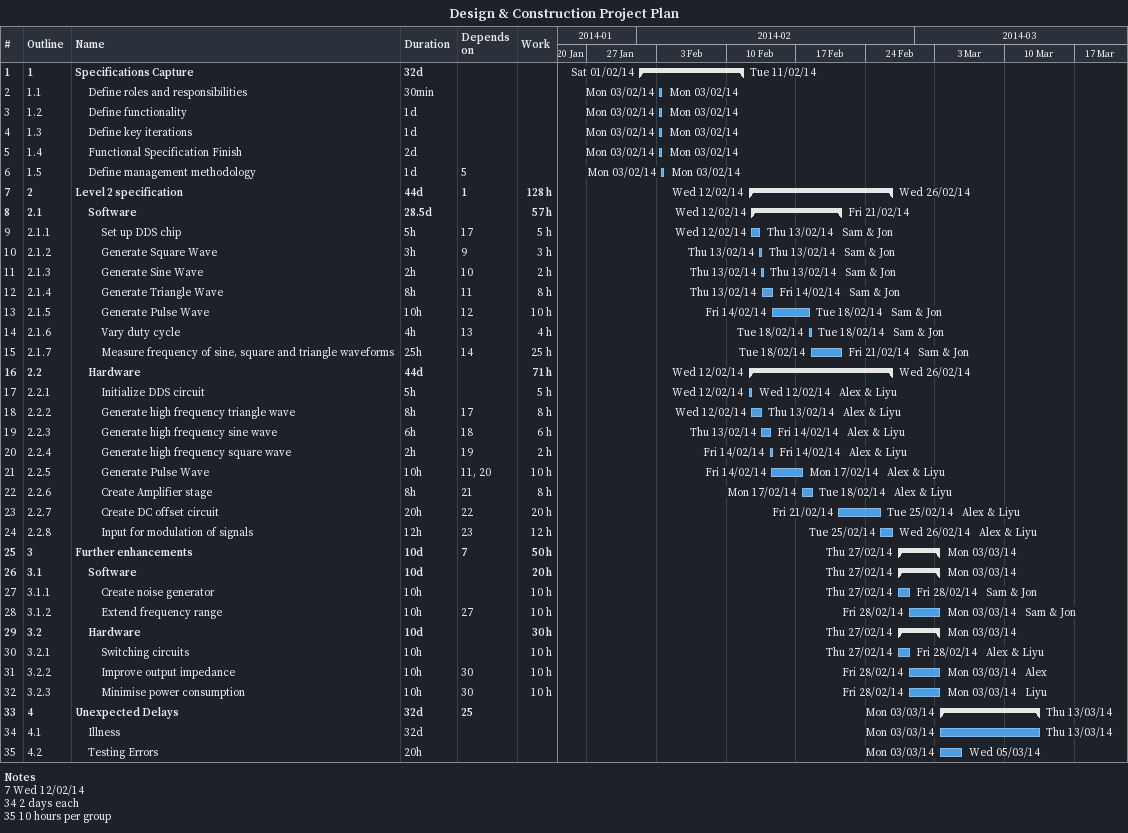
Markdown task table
Design & Construction Project Plan

| ID | WBS | Task | Duration | Start | Finish | Predecessors | Resources | Work (h) |
|---|---|---|---|---|---|---|---|---|
| 1 | 1 | **Specifications Capture** | 32d | 2014-02-01 | 2014-02-11 |  |  |  |
| 2 | 1.1 | Define roles and responsibilities | 30min | 2014-02-03 | 2014-02-03 |  |  |  |
| 3 | 1.2 | Define functionality | 1d | 2014-02-03 | 2014-02-03 |  |  |  |
| 4 | 1.3 | Define key iterations | 1d | 2014-02-03 | 2014-02-03 |  |  |  |
| 5 | 1.4 | Functional Specification Finish | 2d | 2014-02-03 | 2014-02-03 |  |  |  |
| 6 | 1.5 | Define management methodology | 1d | 2014-02-03 | 2014-02-03 | 5 |  |  |
| 7 | 2 | **Level 2 specification** | 44d | 2014-02-12 | 2014-02-26 | 1 |  | 128 |
| 8 | 2.1 | **Software** | 28.5d | 2014-02-12 | 2014-02-21 |  |  | 57 |
| 9 | 2.1.1 | Set up DDS chip | 5h | 2014-02-12 | 2014-02-13 | 17 | Sam & Jon | 5 |
| 10 | 2.1.2 | Generate Square Wave | 3h | 2014-02-13 | 2014-02-13 | 9 | Sam & Jon | 3 |
| 11 | 2.1.3 | Generate Sine Wave | 2h | 2014-02-13 | 2014-02-13 | 10 | Sam & Jon | 2 |
| 12 | 2.1.4 | Generate Triangle Wave | 8h | 2014-02-13 | 2014-02-14 | 11 | Sam & Jon | 8 |
| 13 | 2.1.5 | Generate Pulse Wave | 10h | 2014-02-14 | 2014-02-18 | 12 | Sam & Jon | 10 |
| 14 | 2.1.6 | Vary duty cycle | 4h | 2014-02-18 | 2014-02-18 | 13 | Sam & Jon | 4 |
| 15 | 2.1.7 | Measure frequency of sine, square and triangle waveforms | 25h | 2014-02-18 | 2014-02-21 | 14 | Sam & Jon | 25 |
| 16 | 2.2 | **Hardware** | 44d | 2014-02-12 | 2014-02-26 |  |  | 71 |
| 17 | 2.2.1 | Initialize DDS circuit | 5h | 2014-02-12 | 2014-02-12 |  | Alex & Liyu | 5 |
| 18 | 2.2.2 | Generate high frequency triangle wave | 8h | 2014-02-12 | 2014-02-13 | 17 | Alex & Liyu | 8 |
| 19 | 2.2.3 | Generate high frequency sine wave | 6h | 2014-02-13 | 2014-02-14 | 18 | Alex & Liyu | 6 |
| 20 | 2.2.4 | Generate high frequency square wave | 2h | 2014-02-14 | 2014-02-14 | 19 | Alex & Liyu | 2 |
| 21 | 2.2.5 | Generate Pulse Wave | 10h | 2014-02-14 | 2014-02-17 | 11, 20 | Alex & Liyu | 10 |
| 22 | 2.2.6 | Create Amplifier stage | 8h | 2014-02-17 | 2014-02-18 | 21 | Alex & Liyu | 8 |
| 23 | 2.2.7 | Create DC offset circuit | 20h | 2014-02-21 | 2014-02-25 | 22 | Alex & Liyu | 20 |
| 24 | 2.2.8 | Input for modulation of signals | 12h | 2014-02-25 | 2014-02-26 | 23 | Alex & Liyu | 12 |
| 25 | 3 | **Further enhancements** | 10d | 2014-02-27 | 2014-03-03 | 7 |  | 50 |
| 26 | 3.1 | **Software** | 10d | 2014-02-27 | 2014-03-03 |  |  | 20 |
| 27 | 3.1.1 | Create noise generator | 10h | 2014-02-27 | 2014-02-28 |  | Sam & Jon | 10 |
| 28 | 3.1.2 | Extend frequency range | 10h | 2014-02-28 | 2014-03-03 | 27 | Sam & Jon | 10 |
| 29 | 3.2 | **Hardware** | 10d | 2014-02-27 | 2014-03-03 |  |  | 30 |
| 30 | 3.2.1 | Switching circuits | 10h | 2014-02-27 | 2014-02-28 |  | Alex & Liyu | 10 |
| 31 | 3.2.2 | Improve output impedance | 10h | 2014-02-28 | 2014-03-03 | 30 | Alex | 10 |
| 32 | 3.2.3 | Minimise power consumption | 10h | 2014-02-28 | 2014-03-03 | 30 | Liyu | 10 |
| 33 | 4 | **Unexpected Delays** | 32d | 2014-03-03 | 2014-03-13 | 25 |  |  |
| 34 | 4.1 | Illness | 32d | 2014-03-03 | 2014-03-13 |  |  |  |
| 35 | 4.2 | Testing Errors | 20h | 2014-03-03 | 2014-03-05 |  |  |  |

Notes
- 7: Wed 12/02/14
- 34: 2 days each
- 35: 10 hours per group
